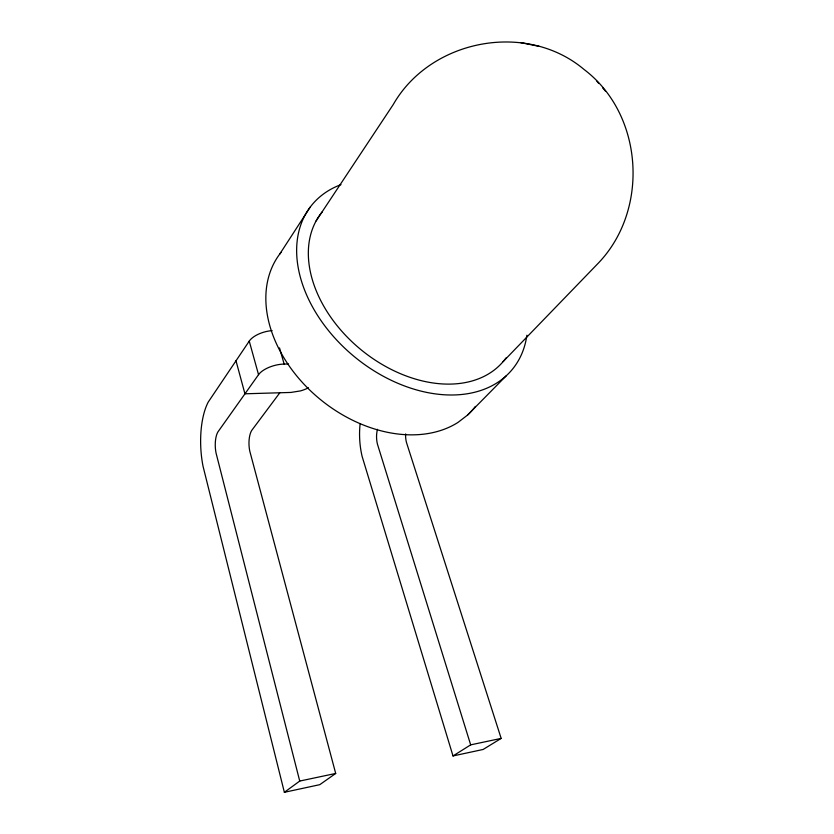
<?xml version="1.0" encoding="UTF-8"?>
<svg xmlns="http://www.w3.org/2000/svg" width="834" height="834" viewBox="0 0 834 834"><rect width="100%" height="100%" fill="white"/><g stroke="black" fill="none" stroke-linecap="round" stroke-linejoin="round"><path stroke-width="1.25" d="M279.671 254.172L310.185 207.134M316.117 220.906L393.189 104.636C430.323 39.386 526.358 20.777 584.071 69.483C643.473 114.394 649.561 209.511 598.468 262.981L503.121 361.622M272.124 330.629A19.776 9.31 -15 0 0 249.251 341.106L208.208 402.103A54.95 22.435 87.2 0 0 203.027 466.216L284.363 792.3L319.787 784.669L335.695 773.452L249.783 451.142A17.368 7.464 87.1 0 1 251.628 430.542L279.828 392.772M288.564 364.01L284.154 364.072A20.006 8.945 -15.3 0 0 258.54 374.674L217.789 432.116A17.639 7.193 87.2 0 0 216.048 453.029L299.729 781.062L284.363 792.3M281.121 252.285A124.016 90.009 38.9 0 0 310.102 390.395A124.016 90.009 38.9 0 0 458.002 422.411L467.52 415.103L506.217 375.821M360.121 423.745A50.905 26.021 87 0 0 362.123 456.417L453.008 755.948L470.678 744.856L501.161 738.403L406.439 442.374A16.117 8.528 87 0 1 405.605 433.92M501.161 738.403L483.136 749.464L453.008 755.948M299.729 781.062L335.695 773.452M520.552 42.565L539.264 46.391M602.544 87.726L605.547 91.219M596.915 81.273L598.781 83.442M470.678 744.856L377.395 444.001A16.346 8.35 87 0 1 377.5 429.312M279.515 347.924L284.154 364.072M249.251 341.106L258.54 374.674M235.98 360.715L244.935 393.804L290.899 392.439L300.521 390.896A19.495 8.538 -15.8 0 0 308.465 387.768M506.04 357.89A117.427 81.899 39.3 0 1 363.03 351.343A117.427 81.899 39.3 0 1 322.205 211.899M526.88 335.247A129.624 90.437 39.3 0 1 355.597 357.692A129.624 90.437 39.3 0 1 340.981 184.637M475.422 406.408A124.016 90.009 38.9 0 1 467.52 415.103"/></g></svg>
